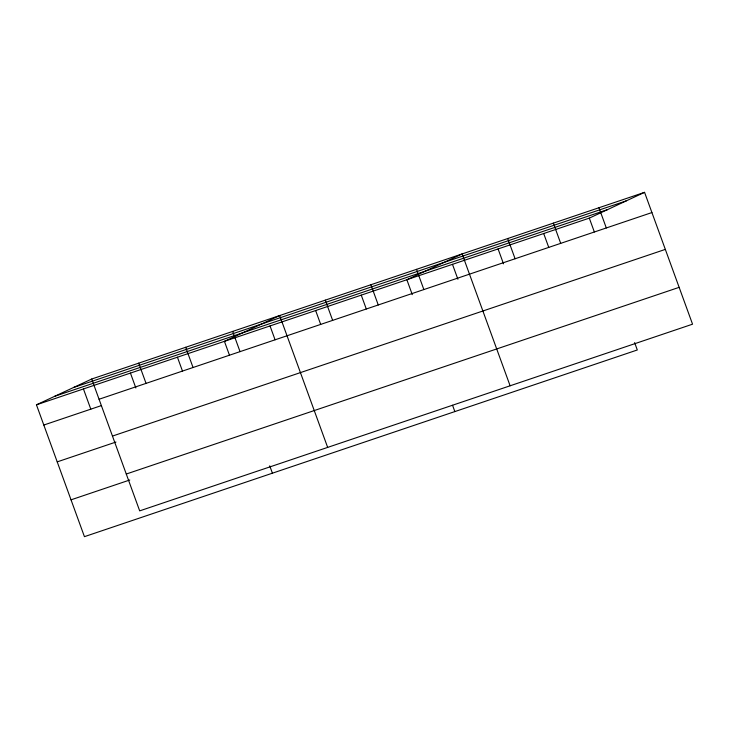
<?xml version="1.0" encoding="UTF-8"?>
<svg xmlns="http://www.w3.org/2000/svg" width="729" height="729" viewBox="0 0 729 729"><rect width="100%" height="100%" fill="white"/><g stroke="black" fill="none" stroke-linecap="round" stroke-linejoin="round"><path stroke-width="1.09" d="M634.613 342.603L637.301 349.975L84.436 536.662L36.45 404.814L91.699 379.025L644.564 192.338L692.55 324.186L139.686 510.874L91.699 379.025M36.45 404.814L589.314 218.126L644.564 192.338M73.465 387.536L626.329 200.849M54.684 396.303L607.539 209.615M99.062 399.246L651.917 212.558M43.813 425.034L101.486 405.561M112.466 436.079L665.331 249.391M57.217 461.876L115.957 442.038M126.281 474.032L679.146 287.344M71.032 499.83L129.771 479.992M598.956 207.738L606.309 227.958M589.314 218.126L594.345 231.959M553.338 223.138L560.701 243.358M543.697 233.535L548.737 247.368M507.73 238.547L515.093 258.759M498.089 248.935L503.511 263.834M510.109 385.787L462.122 253.947L406.864 279.736L412.286 294.634M452.481 264.335L457.903 279.234M416.505 269.347L423.868 289.568M452.554 405.269L454.85 411.584M370.897 284.747L378.26 304.968M361.256 295.136L366.286 308.968M325.289 300.148L332.643 320.368M315.648 310.536L320.678 324.378M327.658 447.396L279.672 315.557L224.423 341.345L229.462 355.178M270.031 325.945L275.07 339.778M232.679 331.422L240.041 351.642M269.73 465.822L272.409 473.185M185.685 347.286L193.048 367.507M177.429 357.21L182.469 371.043M138.692 363.16L146.055 383.381M130.436 373.084L135.858 387.983M83.443 388.949L90.806 409.169"/></g></svg>
